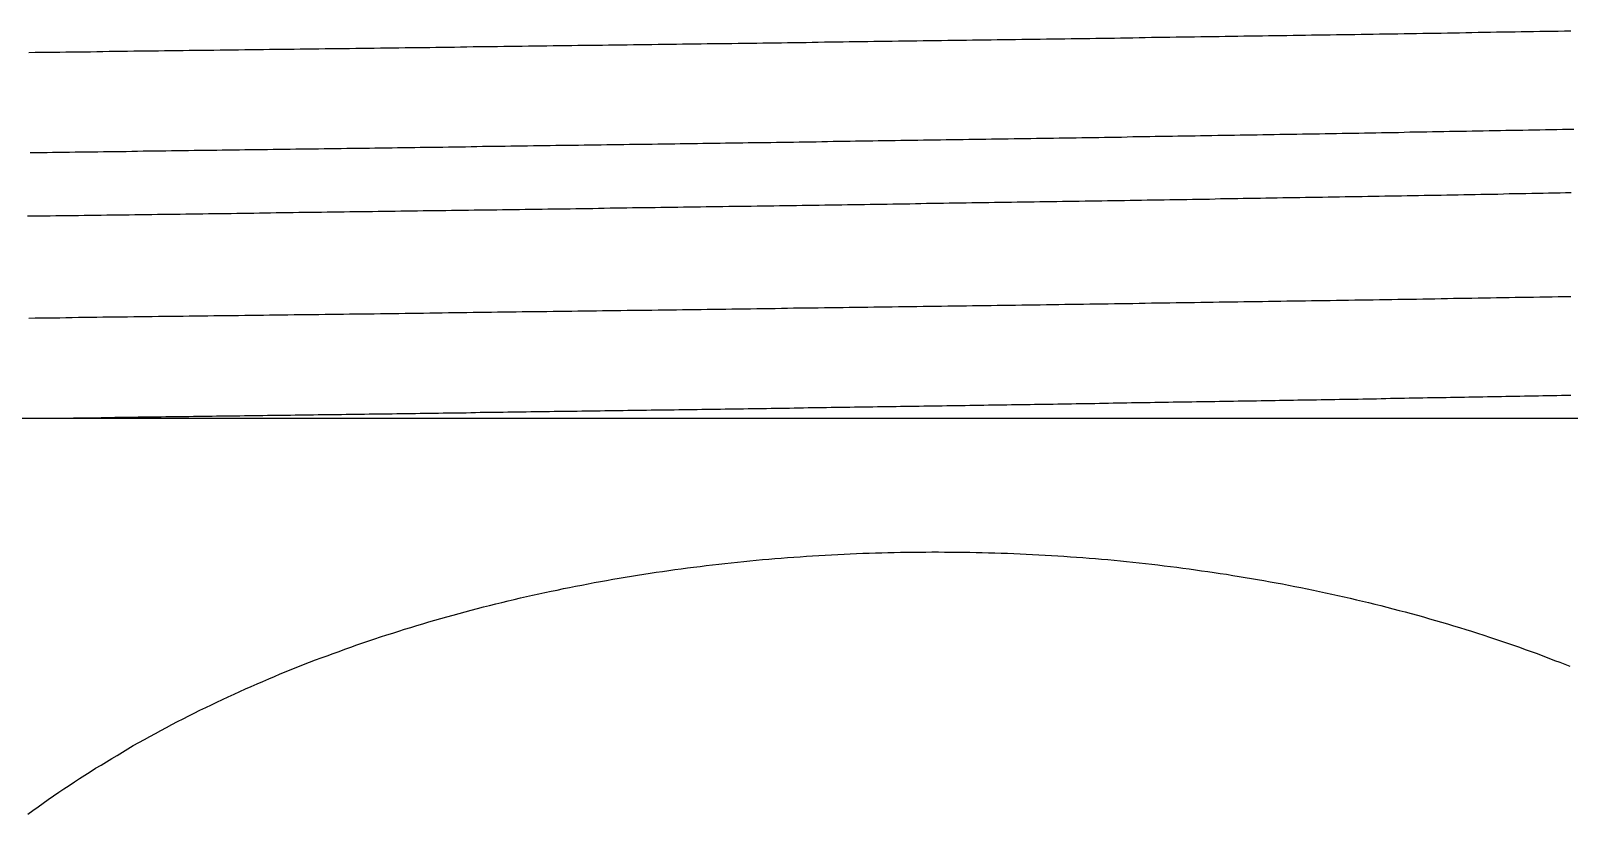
# Model space of a CAD drawing. Header units: millimetres. Extents: x 2213 to 82676, y 1050 to 28650.
# Drawn here: x 20319.68 to 20328.58, y 10334.64 to 10339.17 of the extents above; entities that cross this region are included whole.
import ezdxf

# ---------------------------------------------------------------- set-up
doc = ezdxf.new("R2010")
doc.units = ezdxf.units.MM
doc.header["$LTSCALE"] = 200
doc.linetypes.add('DASHED', pattern=[0.75, 0.5, -0.25])
doc.layers.add('A-FIX', color=5, linetype='Continuous')

# ---------------------------------------------------------------- blocks, each defined once
blk = doc.blocks.new('A$C657279D5')
at = {"linetype": 'Continuous'}
blk.add_line((-135.89901, 749.566372), (-94.101081, 749.566372), dxfattribs=at)
at = {"linetype": 'DASHED'}
for points in [[(-120.534307, 751.686292), (-120.570307, 751.687292), (-120.605307, 751.687292), (-120.641307, 751.687292), (-120.677307, 751.688292), (-120.712307, 751.688292), (-120.748307, 751.689292), (-120.784307, 751.689292), (-120.820307, 751.690292), (-120.855307, 751.690292), (-120.891307, 751.690292), (-120.927307, 751.691292), (-120.962307, 751.691292), (-120.998307, 751.692292), (-121.034307, 751.692292), (-121.069307, 751.693292), (-121.105307, 751.693292), (-121.141307, 751.694292), (-121.177307, 751.694292), (-121.212307, 751.695292), (-121.248307, 751.695292), (-121.284307, 751.695292), (-121.319307, 751.696292), (-121.355307, 751.696292), (-121.391307, 751.697292), (-121.426307, 751.697292), (-121.462307, 751.698292), (-121.498307, 751.698292), (-121.534307, 751.699292), (-121.569307, 751.699292), (-121.605307, 751.699292), (-121.641307, 751.700292), (-121.676307, 751.700292), (-121.712307, 751.701292), (-121.748307, 751.701292), (-121.784307, 751.702292), (-121.819307, 751.702292), (-121.855307, 751.703292), (-121.891307, 751.703292), (-121.926307, 751.704292), (-121.962307, 751.704292), (-121.998307, 751.704292), (-122.033307, 751.705292), (-122.069307, 751.705292), (-122.105307, 751.706292), (-122.141307, 751.706292), (-122.176307, 751.707292), (-122.212307, 751.707292), (-122.248307, 751.708292), (-122.283307, 751.708292), (-122.319307, 751.709292), (-122.355307, 751.709292), (-122.390307, 751.709292), (-122.426307, 751.710292), (-122.462307, 751.710292), (-122.498307, 751.711292), (-122.533307, 751.711292), (-122.569307, 751.712292), (-122.605307, 751.712292), (-122.640307, 751.713292), (-122.676307, 751.713292), (-122.712307, 751.714292), (-122.748307, 751.714292), (-122.783307, 751.714292), (-122.819307, 751.715292), (-122.855307, 751.715292), (-122.890307, 751.716292), (-122.926307, 751.716292), (-122.962307, 751.717292), (-122.997307, 751.717292), (-123.033307, 751.718292), (-123.069307, 751.718292), (-123.105307, 751.719292), (-123.140307, 751.719292), (-123.176307, 751.720292), (-123.212307, 751.720292), (-123.247307, 751.720292), (-123.283307, 751.721292), (-123.319307, 751.721292), (-123.354307, 751.722292), (-123.390307, 751.722292), (-123.426307, 751.723292), (-123.462307, 751.723292), (-123.497307, 751.724292), (-123.533307, 751.724292), (-123.569307, 751.725292), (-123.604307, 751.725292), (-123.640307, 751.726292), (-123.676307, 751.726292), (-123.712307, 751.727292), (-123.747307, 751.727292), (-123.783307, 751.728292), (-123.819307, 751.728292), (-123.854307, 751.728292), (-123.890307, 751.729292), (-123.926307, 751.729292), (-123.961307, 751.730292), (-123.997307, 751.730292), (-124.033307, 751.731292), (-124.069307, 751.731292), (-124.104307, 751.732292), (-124.140307, 751.732292), (-124.176307, 751.733292), (-124.211307, 751.733292), (-124.247307, 751.734292), (-124.283307, 751.734292), (-124.318307, 751.735292), (-124.354307, 751.735292), (-124.390307, 751.736292), (-124.426307, 751.736292), (-124.461307, 751.737292), (-124.497307, 751.737292), (-124.533307, 751.738292), (-124.568307, 751.738292), (-124.604307, 751.738292), (-124.640307, 751.739292), (-124.676307, 751.739292), (-124.711307, 751.740292), (-124.747307, 751.740292), (-124.783307, 751.741292), (-124.818307, 751.741292), (-124.854307, 751.742292), (-124.890307, 751.742292), (-124.925307, 751.743292), (-124.961307, 751.743292), (-124.997307, 751.744292), (-125.033307, 751.744292), (-125.068307, 751.745292), (-125.104307, 751.745292), (-125.140307, 751.746292), (-125.175307, 751.746292), (-125.211307, 751.747292), (-125.247307, 751.747292), (-125.282307, 751.748292), (-125.318307, 751.748292), (-125.354307, 751.749292), (-125.390307, 751.749292), (-125.425307, 751.750292), (-125.461307, 751.750292), (-125.497307, 751.751292), (-125.532307, 751.751292), (-125.568307, 751.752292), (-125.604307, 751.752292), (-125.640307, 751.753292), (-125.675307, 751.753292), (-125.711307, 751.754292), (-125.747307, 751.754292), (-125.782307, 751.755292), (-125.818307, 751.755292), (-125.854307, 751.756292), (-125.889307, 751.756292), (-125.925307, 751.757292), (-125.961307, 751.757292), (-125.997307, 751.758292), (-126.032307, 751.758292), (-126.068307, 751.759292), (-126.104307, 751.759292), (-126.139307, 751.760292), (-126.175307, 751.760292), (-126.211307, 751.761292), (-126.246307, 751.761292), (-126.282307, 751.762292), (-126.318307, 751.762292), (-126.354307, 751.763292), (-126.389307, 751.763292), (-126.425307, 751.764292), (-126.461307, 751.764292), (-126.496307, 751.765292), (-126.532307, 751.765292), (-126.568307, 751.766292), (-126.603307, 751.766292), (-126.639307, 751.767292), (-126.675307, 751.767292), (-126.711307, 751.768292), (-126.746307, 751.768292), (-126.782307, 751.769292), (-126.818307, 751.769292), (-126.853307, 751.770292), (-126.889307, 751.771292), (-126.925307, 751.771292), (-126.961307, 751.772292), (-126.996307, 751.772292), (-127.032307, 751.773292), (-127.068307, 751.773292), (-127.103307, 751.774292), (-127.139307, 751.774292), (-127.175307, 751.775292), (-127.210307, 751.775292), (-127.246307, 751.776292), (-127.282307, 751.776292), (-127.318307, 751.777292), (-127.353307, 751.777292), (-127.389307, 751.778292), (-127.425307, 751.778292), (-127.460307, 751.779292), (-127.496307, 751.780292), (-127.532307, 751.780292), (-127.567307, 751.781292), (-127.603307, 751.781292), (-127.639307, 751.782292), (-127.675307, 751.782292), (-127.710307, 751.783292), (-127.746307, 751.783292), (-127.782307, 751.784292), (-127.817307, 751.784292), (-127.853307, 751.785292), (-127.889307, 751.785292), (-127.925307, 751.786292), (-127.960307, 751.787292), (-127.996307, 751.787292), (-128.032307, 751.788292), (-128.067307, 751.788292), (-128.103307, 751.789292), (-128.139307, 751.789292), (-128.174307, 751.790292), (-128.210307, 751.790292), (-128.246307, 751.791292), (-128.282307, 751.792292), (-128.317307, 751.792292), (-128.353307, 751.793292), (-128.389307, 751.793292), (-128.424307, 751.794292), (-128.460307, 751.794292), (-128.496307, 751.795292), (-128.531307, 751.796292), (-128.567307, 751.796292), (-128.603307, 751.797292), (-128.639307, 751.797292), (-128.674307, 751.798292), (-128.710307, 751.798292), (-128.746307, 751.799292), (-128.781307, 751.800292), (-128.817307, 751.800292), (-128.853307, 751.801292), (-128.888307, 751.801292), (-128.924307, 751.802292), (-128.960307, 751.802292), (-128.996307, 751.803292), (-129.031307, 751.804292), (-129.067307, 751.804292), (-129.103307, 751.805292), (-129.138307, 751.805292), (-129.174307, 751.806292), (-129.210307, 751.807292), (-129.245307, 751.807292), (-129.281307, 751.808292), (-129.317307, 751.808292), (-129.353307, 751.809292), (-129.388307, 751.809292), (-129.424307, 751.810292), (-129.460307, 751.811292)], [(-129.478307, 751.240292), (-129.445307, 751.239292), (-129.413307, 751.239292), (-129.380307, 751.238292), (-129.347307, 751.237292), (-129.314307, 751.237292), (-129.282307, 751.236292), (-129.249307, 751.236292), (-129.216307, 751.235292), (-129.183307, 751.234292), (-129.151307, 751.234292), (-129.118307, 751.233292), (-129.085307, 751.233292), (-129.053307, 751.232292), (-129.020307, 751.231292), (-128.987307, 751.231292), (-128.954307, 751.230292), (-128.922307, 751.230292), (-128.889307, 751.229292), (-128.856307, 751.228292), (-128.823307, 751.228292), (-128.791307, 751.227292), (-128.758307, 751.227292), (-128.725307, 751.226292), (-128.692307, 751.225292), (-128.660307, 751.225292), (-128.627307, 751.224292), (-128.594307, 751.224292), (-128.561307, 751.223292), (-128.529307, 751.223292), (-128.496307, 751.222292), (-128.463307, 751.221292), (-128.431307, 751.221292), (-128.398307, 751.220292), (-128.365307, 751.220292), (-128.332307, 751.219292), (-128.300307, 751.219292), (-128.267307, 751.218292), (-128.234307, 751.217292), (-128.201307, 751.217292), (-128.169307, 751.216292), (-128.136307, 751.216292), (-128.103307, 751.215292), (-128.070307, 751.215292), (-128.038307, 751.214292), (-128.005307, 751.213292), (-127.972307, 751.213292), (-127.939307, 751.212292), (-127.907307, 751.212292), (-127.874307, 751.211292), (-127.841307, 751.211292), (-127.808307, 751.210292), (-127.776307, 751.210292), (-127.743307, 751.209292), (-127.710307, 751.208292), (-127.678307, 751.208292), (-127.645307, 751.207292), (-127.612307, 751.207292), (-127.579307, 751.206292), (-127.547307, 751.206292), (-127.514307, 751.205292), (-127.481307, 751.205292), (-127.448307, 751.204292), (-127.416307, 751.204292), (-127.383307, 751.203292), (-127.350307, 751.202292), (-127.317307, 751.202292), (-127.285307, 751.201292), (-127.252307, 751.201292), (-127.219307, 751.200292), (-127.186307, 751.200292), (-127.154307, 751.199292), (-127.121307, 751.199292), (-127.088307, 751.198292), (-127.055307, 751.198292), (-127.023307, 751.197292), (-126.990307, 751.197292), (-126.957307, 751.196292), (-126.925307, 751.196292), (-126.892307, 751.195292), (-126.859307, 751.194292), (-126.826307, 751.194292), (-126.794307, 751.193292), (-126.761307, 751.193292), (-126.728307, 751.192292), (-126.695307, 751.192292), (-126.663307, 751.191292), (-126.630307, 751.191292), (-126.597307, 751.190292), (-126.564307, 751.190292), (-126.532307, 751.189292), (-126.499307, 751.189292), (-126.466307, 751.188292), (-126.433307, 751.188292), (-126.401307, 751.187292), (-126.368307, 751.187292), (-126.335307, 751.186292), (-126.302307, 751.186292), (-126.270307, 751.185292), (-126.237307, 751.185292), (-126.204307, 751.184292), (-126.172307, 751.184292), (-126.139307, 751.183292), (-126.106307, 751.183292), (-126.073307, 751.182292), (-126.041307, 751.182292), (-126.008307, 751.181292), (-125.975307, 751.181292), (-125.942307, 751.180292), (-125.910307, 751.180292), (-125.877307, 751.179292), (-125.844307, 751.179292), (-125.811307, 751.178292), (-125.779307, 751.178292), (-125.746307, 751.177292), (-125.713307, 751.177292), (-125.680307, 751.176292), (-125.648307, 751.176292), (-125.615307, 751.175292), (-125.582307, 751.175292), (-125.549307, 751.174292), (-125.517307, 751.174292), (-125.484307, 751.173292), (-125.451307, 751.173292), (-125.419307, 751.172292), (-125.386307, 751.172292), (-125.353307, 751.171292), (-125.320307, 751.171292), (-125.288307, 751.170292), (-125.255307, 751.170292), (-125.222307, 751.169292), (-125.189307, 751.169292), (-125.157307, 751.168292), (-125.124307, 751.168292), (-125.091307, 751.167292), (-125.058307, 751.167292), (-125.026307, 751.166292), (-124.993307, 751.166292), (-124.960307, 751.165292), (-124.927307, 751.165292), (-124.895307, 751.164292), (-124.862307, 751.164292), (-124.829307, 751.163292), (-124.796307, 751.163292), (-124.764307, 751.162292), (-124.731307, 751.162292), (-124.698307, 751.162292), (-124.666307, 751.161292), (-124.633307, 751.161292), (-124.600307, 751.160292), (-124.567307, 751.160292), (-124.535307, 751.159292), (-124.502307, 751.159292), (-124.469307, 751.158292), (-124.436307, 751.158292), (-124.404307, 751.157292), (-124.371307, 751.157292), (-124.338307, 751.156292), (-124.305307, 751.156292), (-124.273307, 751.155292), (-124.240307, 751.155292), (-124.207307, 751.154292), (-124.174307, 751.154292), (-124.142307, 751.153292), (-124.109307, 751.153292), (-124.076307, 751.152292), (-124.043307, 751.152292), (-124.011307, 751.152292), (-123.978307, 751.151292), (-123.945307, 751.151292), (-123.913307, 751.150292), (-123.880307, 751.150292), (-123.847307, 751.149292), (-123.814307, 751.149292), (-123.782307, 751.148292), (-123.749307, 751.148292), (-123.716307, 751.147292), (-123.683307, 751.147292), (-123.651307, 751.146292), (-123.618307, 751.146292), (-123.585307, 751.146292), (-123.552307, 751.145292), (-123.520307, 751.145292), (-123.487307, 751.144292), (-123.454307, 751.144292), (-123.421307, 751.143292), (-123.389307, 751.143292), (-123.356307, 751.142292), (-123.323307, 751.142292), (-123.290307, 751.141292), (-123.258307, 751.141292), (-123.225307, 751.140292), (-123.192307, 751.140292), (-123.159307, 751.140292), (-123.127307, 751.139292), (-123.094307, 751.139292), (-123.061307, 751.138292), (-123.029307, 751.138292), (-122.996307, 751.137292), (-122.963307, 751.137292), (-122.930307, 751.136292), (-122.898307, 751.136292), (-122.865307, 751.135292), (-122.832307, 751.135292), (-122.799307, 751.135292), (-122.767307, 751.134292), (-122.734307, 751.134292), (-122.701307, 751.133292), (-122.668307, 751.133292), (-122.636307, 751.132292), (-122.603307, 751.132292), (-122.570307, 751.131292), (-122.537307, 751.131292), (-122.505307, 751.130292), (-122.472307, 751.130292), (-122.439307, 751.130292), (-122.406307, 751.129292), (-122.374307, 751.129292), (-122.341307, 751.128292), (-122.308307, 751.128292), (-122.276307, 751.127292), (-122.243307, 751.127292), (-122.210307, 751.126292), (-122.177307, 751.126292), (-122.145307, 751.126292), (-122.112307, 751.125292), (-122.079307, 751.125292), (-122.046307, 751.124292), (-122.014307, 751.124292), (-121.981307, 751.123292), (-121.948307, 751.123292), (-121.915307, 751.122292), (-121.883307, 751.122292), (-121.850307, 751.122292), (-121.817307, 751.121292), (-121.784307, 751.121292), (-121.752307, 751.120292), (-121.719307, 751.120292), (-121.686307, 751.119292), (-121.653307, 751.119292), (-121.621307, 751.118292), (-121.588307, 751.118292), (-121.555307, 751.118292), (-121.522307, 751.117292), (-121.490307, 751.117292), (-121.457307, 751.116292), (-121.424307, 751.116292), (-121.392307, 751.115292), (-121.359307, 751.115292), (-121.326307, 751.114292), (-121.293307, 751.114292), (-121.261307, 751.114292), (-121.228307, 751.113292), (-121.195307, 751.113292), (-121.162307, 751.112292), (-121.130307, 751.112292), (-121.097307, 751.111292), (-121.064307, 751.111292), (-121.031307, 751.111292), (-120.999307, 751.110292), (-120.966307, 751.110292), (-120.933307, 751.109292), (-120.900307, 751.109292), (-120.868307, 751.108292), (-120.835307, 751.108292), (-120.802307, 751.108292), (-120.769307, 751.107292), (-120.737307, 751.107292), (-120.704307, 751.106292), (-120.671307, 751.106292), (-120.639307, 751.105292), (-120.606307, 751.105292), (-120.573307, 751.104292), (-120.540307, 751.104292)], [(-129.463307, 750.872292), (-129.430307, 750.872292), (-129.398307, 750.871292), (-129.365307, 750.871292), (-129.332307, 750.870292), (-129.300307, 750.869292), (-129.267307, 750.869292), (-129.234307, 750.868292), (-129.201307, 750.867292), (-129.169307, 750.867292), (-129.136307, 750.866292), (-129.103307, 750.866292), (-129.070307, 750.865292), (-129.038307, 750.864292), (-129.005307, 750.864292), (-128.972307, 750.863292), (-128.939307, 750.863292), (-128.907307, 750.862292), (-128.874307, 750.861292), (-128.841307, 750.861292), (-128.808307, 750.860292), (-128.776307, 750.860292), (-128.743307, 750.859292), (-128.710307, 750.858292), (-128.678307, 750.858292), (-128.645307, 750.857292), (-128.612307, 750.857292), (-128.579307, 750.856292), (-128.547307, 750.856292), (-128.514307, 750.855292), (-128.481307, 750.854292), (-128.448307, 750.854292), (-128.416307, 750.853292), (-128.383307, 750.853292), (-128.350307, 750.852292), (-128.317307, 750.852292), (-128.285307, 750.851292), (-128.252307, 750.850292), (-128.219307, 750.850292), (-128.186307, 750.849292), (-128.154307, 750.849292), (-128.121307, 750.848292), (-128.088307, 750.848292), (-128.055307, 750.847292), (-128.023307, 750.846292), (-127.990307, 750.846292), (-127.957307, 750.845292), (-127.925307, 750.845292), (-127.892307, 750.844292), (-127.859307, 750.844292), (-127.826307, 750.843292), (-127.794307, 750.843292), (-127.761307, 750.842292), (-127.728307, 750.841292), (-127.695307, 750.841292), (-127.663307, 750.840292), (-127.630307, 750.840292), (-127.597307, 750.839292), (-127.564307, 750.839292), (-127.532307, 750.838292), (-127.499307, 750.838292), (-127.466307, 750.837292), (-127.433307, 750.837292), (-127.401307, 750.836292), (-127.368307, 750.835292), (-127.335307, 750.835292), (-127.303307, 750.834292), (-127.270307, 750.834292), (-127.237307, 750.833292), (-127.204307, 750.833292), (-127.172307, 750.832292), (-127.139307, 750.832292), (-127.106307, 750.831292), (-127.073307, 750.831292), (-127.041307, 750.830292), (-127.008307, 750.830292), (-126.975307, 750.829292), (-126.942307, 750.829292), (-126.910307, 750.828292), (-126.877307, 750.827292), (-126.844307, 750.827292), (-126.811307, 750.826292), (-126.779307, 750.826292), (-126.746307, 750.825292), (-126.713307, 750.825292), (-126.680307, 750.824292), (-126.648307, 750.824292), (-126.615307, 750.823292), (-126.582307, 750.823292), (-126.550307, 750.822292), (-126.517307, 750.822292), (-126.484307, 750.821292), (-126.451307, 750.821292), (-126.419307, 750.820292), (-126.386307, 750.820292), (-126.353307, 750.819292), (-126.320307, 750.819292), (-126.288307, 750.818292), (-126.255307, 750.818292), (-126.222307, 750.817292), (-126.189307, 750.817292), (-126.157307, 750.816292), (-126.124307, 750.816292), (-126.091307, 750.815292), (-126.058307, 750.815292), (-126.026307, 750.814292), (-125.993307, 750.814292), (-125.960307, 750.813292), (-125.927307, 750.813292), (-125.895307, 750.812292), (-125.862307, 750.812292), (-125.829307, 750.811292), (-125.797307, 750.811292), (-125.764307, 750.810292), (-125.731307, 750.810292), (-125.698307, 750.809292), (-125.666307, 750.809292), (-125.633307, 750.808292), (-125.600307, 750.808292), (-125.567307, 750.807292), (-125.535307, 750.807292), (-125.502307, 750.806292), (-125.469307, 750.806292), (-125.436307, 750.805292), (-125.404307, 750.805292), (-125.371307, 750.804292), (-125.338307, 750.804292), (-125.305307, 750.803292), (-125.273307, 750.803292), (-125.240307, 750.802292), (-125.207307, 750.802292), (-125.174307, 750.801292), (-125.142307, 750.801292), (-125.109307, 750.800292), (-125.076307, 750.800292), (-125.044307, 750.799292), (-125.011307, 750.799292), (-124.978307, 750.798292), (-124.945307, 750.798292), (-124.913307, 750.797292), (-124.880307, 750.797292), (-124.847307, 750.796292), (-124.814307, 750.796292), (-124.782307, 750.795292), (-124.749307, 750.795292), (-124.716307, 750.794292), (-124.683307, 750.794292), (-124.651307, 750.794292), (-124.618307, 750.793292), (-124.585307, 750.793292), (-124.552307, 750.792292), (-124.520307, 750.792292), (-124.487307, 750.791292), (-124.454307, 750.791292), (-124.421307, 750.790292), (-124.389307, 750.790292), (-124.356307, 750.789292), (-124.323307, 750.789292), (-124.290307, 750.788292), (-124.258307, 750.788292), (-124.225307, 750.787292), (-124.192307, 750.787292), (-124.160307, 750.786292), (-124.127307, 750.786292), (-124.094307, 750.785292), (-124.061307, 750.785292), (-124.029307, 750.785292), (-123.996307, 750.784292), (-123.963307, 750.784292), (-123.930307, 750.783292), (-123.898307, 750.783292), (-123.865307, 750.782292), (-123.832307, 750.782292), (-123.799307, 750.781292), (-123.767307, 750.781292), (-123.734307, 750.780292), (-123.701307, 750.780292), (-123.668307, 750.779292), (-123.636307, 750.779292), (-123.603307, 750.778292), (-123.570307, 750.778292), (-123.537307, 750.778292), (-123.505307, 750.777292), (-123.472307, 750.777292), (-123.439307, 750.776292), (-123.407307, 750.776292), (-123.374307, 750.775292), (-123.341307, 750.775292), (-123.308307, 750.774292), (-123.276307, 750.774292), (-123.243307, 750.773292), (-123.210307, 750.773292), (-123.177307, 750.773292), (-123.145307, 750.772292), (-123.112307, 750.772292), (-123.079307, 750.771292), (-123.046307, 750.771292), (-123.014307, 750.770292), (-122.981307, 750.770292), (-122.948307, 750.769292), (-122.915307, 750.769292), (-122.883307, 750.768292), (-122.850307, 750.768292), (-122.817307, 750.768292), (-122.784307, 750.767292), (-122.752307, 750.767292), (-122.719307, 750.766292), (-122.686307, 750.766292), (-122.654307, 750.765292), (-122.621307, 750.765292), (-122.588307, 750.764292), (-122.555307, 750.764292), (-122.523307, 750.763292), (-122.490307, 750.763292), (-122.457307, 750.763292), (-122.424307, 750.762292), (-122.392307, 750.762292), (-122.359307, 750.761292), (-122.326307, 750.761292), (-122.293307, 750.760292), (-122.261307, 750.760292), (-122.228307, 750.759292), (-122.195307, 750.759292), (-122.162307, 750.759292), (-122.130307, 750.758292), (-122.097307, 750.758292), (-122.064307, 750.757292), (-122.031307, 750.757292), (-121.999307, 750.756292), (-121.966307, 750.756292), (-121.933307, 750.755292), (-121.900307, 750.755292), (-121.868307, 750.755292), (-121.835307, 750.754292), (-121.802307, 750.754292), (-121.770307, 750.753292), (-121.737307, 750.753292), (-121.704307, 750.752292), (-121.671307, 750.752292), (-121.639307, 750.751292), (-121.606307, 750.751292), (-121.573307, 750.751292), (-121.540307, 750.750292), (-121.508307, 750.750292), (-121.475307, 750.749292), (-121.442307, 750.749292), (-121.409307, 750.748292), (-121.377307, 750.748292), (-121.344307, 750.747292), (-121.311307, 750.747292), (-121.278307, 750.747292), (-121.246307, 750.746292), (-121.213307, 750.746292), (-121.180307, 750.745292), (-121.147307, 750.745292), (-121.115307, 750.744292), (-121.082307, 750.744292), (-121.049307, 750.744292), (-121.016307, 750.743292), (-120.984307, 750.743292), (-120.951307, 750.742292), (-120.918307, 750.742292), (-120.886307, 750.741292), (-120.853307, 750.741292), (-120.820307, 750.740292), (-120.787307, 750.740292), (-120.755307, 750.740292), (-120.722307, 750.739292), (-120.689307, 750.739292), (-120.656307, 750.738292), (-120.624307, 750.738292), (-120.591307, 750.737292), (-120.558307, 750.737292), (-120.525307, 750.737292)], [(-129.460307, 750.271292), (-129.424307, 750.270292), (-129.388307, 750.270292), (-129.353307, 750.269292), (-129.317307, 750.268292), (-129.281307, 750.268292), (-129.245307, 750.267292), (-129.210307, 750.267292), (-129.174307, 750.266292), (-129.138307, 750.266292), (-129.103307, 750.265292), (-129.067307, 750.264292), (-129.031307, 750.264292), (-128.996307, 750.263292), (-128.960307, 750.263292), (-128.924307, 750.262292), (-128.888307, 750.261292), (-128.853307, 750.261292), (-128.817307, 750.260292), (-128.781307, 750.260292), (-128.746307, 750.259292), (-128.710307, 750.259292), (-128.674307, 750.258292), (-128.639307, 750.257292), (-128.603307, 750.257292), (-128.567307, 750.256292), (-128.531307, 750.256292), (-128.496307, 750.255292), (-128.460307, 750.255292), (-128.424307, 750.254292), (-128.389307, 750.253292), (-128.353307, 750.253292), (-128.317307, 750.252292), (-128.282307, 750.252292), (-128.246307, 750.251292), (-128.210307, 750.251292), (-128.174307, 750.250292), (-128.139307, 750.250292), (-128.103307, 750.249292), (-128.067307, 750.248292), (-128.032307, 750.248292), (-127.996307, 750.247292), (-127.960307, 750.247292), (-127.925307, 750.246292), (-127.889307, 750.246292), (-127.853307, 750.245292), (-127.817307, 750.245292), (-127.782307, 750.244292), (-127.746307, 750.243292), (-127.710307, 750.243292), (-127.675307, 750.242292), (-127.639307, 750.242292), (-127.603307, 750.241292), (-127.567307, 750.241292), (-127.532307, 750.240292), (-127.496307, 750.240292), (-127.460307, 750.239292), (-127.425307, 750.239292), (-127.389307, 750.238292), (-127.353307, 750.238292), (-127.318307, 750.237292), (-127.282307, 750.236292), (-127.246307, 750.236292), (-127.210307, 750.235292), (-127.175307, 750.235292), (-127.139307, 750.234292), (-127.103307, 750.234292), (-127.068307, 750.233292), (-127.032307, 750.233292), (-126.996307, 750.232292), (-126.961307, 750.232292), (-126.925307, 750.231292), (-126.889307, 750.231292), (-126.853307, 750.230292), (-126.818307, 750.230292), (-126.782307, 750.229292), (-126.746307, 750.229292), (-126.711307, 750.228292), (-126.675307, 750.228292), (-126.639307, 750.227292), (-126.603307, 750.227292), (-126.568307, 750.226292), (-126.532307, 750.226292), (-126.496307, 750.225292), (-126.461307, 750.224292), (-126.425307, 750.224292), (-126.389307, 750.223292), (-126.354307, 750.223292), (-126.318307, 750.222292), (-126.282307, 750.222292), (-126.246307, 750.221292), (-126.211307, 750.221292), (-126.175307, 750.220292), (-126.139307, 750.220292), (-126.104307, 750.219292), (-126.068307, 750.219292), (-126.032307, 750.218292), (-125.997307, 750.218292), (-125.961307, 750.217292), (-125.925307, 750.217292), (-125.889307, 750.216292), (-125.854307, 750.216292), (-125.818307, 750.215292), (-125.782307, 750.215292), (-125.747307, 750.214292), (-125.711307, 750.214292), (-125.675307, 750.213292), (-125.640307, 750.213292), (-125.604307, 750.212292), (-125.568307, 750.212292), (-125.532307, 750.211292), (-125.497307, 750.211292), (-125.461307, 750.210292), (-125.425307, 750.210292), (-125.390307, 750.209292), (-125.354307, 750.209292), (-125.318307, 750.208292), (-125.282307, 750.208292), (-125.247307, 750.207292), (-125.211307, 750.207292), (-125.175307, 750.206292), (-125.140307, 750.206292), (-125.104307, 750.205292), (-125.068307, 750.205292), (-125.033307, 750.204292), (-124.997307, 750.204292), (-124.961307, 750.204292), (-124.925307, 750.203292), (-124.890307, 750.203292), (-124.854307, 750.202292), (-124.818307, 750.202292), (-124.783307, 750.201292), (-124.747307, 750.201292), (-124.711307, 750.200292), (-124.676307, 750.200292), (-124.640307, 750.199292), (-124.604307, 750.199292), (-124.568307, 750.198292), (-124.533307, 750.198292), (-124.497307, 750.197292), (-124.461307, 750.197292), (-124.426307, 750.196292), (-124.390307, 750.196292), (-124.354307, 750.195292), (-124.318307, 750.195292), (-124.283307, 750.194292), (-124.247307, 750.194292), (-124.211307, 750.193292), (-124.176307, 750.193292), (-124.140307, 750.192292), (-124.104307, 750.192292), (-124.069307, 750.191292), (-124.033307, 750.191292), (-123.997307, 750.191292), (-123.961307, 750.190292), (-123.926307, 750.190292), (-123.890307, 750.189292), (-123.854307, 750.189292), (-123.819307, 750.188292), (-123.783307, 750.188292), (-123.747307, 750.187292), (-123.712307, 750.187292), (-123.676307, 750.186292), (-123.640307, 750.186292), (-123.604307, 750.185292), (-123.569307, 750.185292), (-123.533307, 750.184292), (-123.497307, 750.184292), (-123.462307, 750.183292), (-123.426307, 750.183292), (-123.390307, 750.183292), (-123.354307, 750.182292), (-123.319307, 750.182292), (-123.283307, 750.181292), (-123.247307, 750.181292), (-123.212307, 750.180292), (-123.176307, 750.180292), (-123.140307, 750.179292), (-123.105307, 750.179292), (-123.069307, 750.178292), (-123.033307, 750.178292), (-122.997307, 750.177292), (-122.962307, 750.177292), (-122.926307, 750.176292), (-122.890307, 750.176292), (-122.855307, 750.176292), (-122.819307, 750.175292), (-122.783307, 750.175292), (-122.748307, 750.174292), (-122.712307, 750.174292), (-122.676307, 750.173292), (-122.640307, 750.173292), (-122.605307, 750.172292), (-122.569307, 750.172292), (-122.533307, 750.171292), (-122.498307, 750.171292), (-122.462307, 750.171292), (-122.426307, 750.170292), (-122.390307, 750.170292), (-122.355307, 750.169292), (-122.319307, 750.169292), (-122.283307, 750.168292), (-122.248307, 750.168292), (-122.212307, 750.167292), (-122.176307, 750.167292), (-122.141307, 750.166292), (-122.105307, 750.166292), (-122.069307, 750.166292), (-122.033307, 750.165292), (-121.998307, 750.165292), (-121.962307, 750.164292), (-121.926307, 750.164292), (-121.891307, 750.163292), (-121.855307, 750.163292), (-121.819307, 750.162292), (-121.784307, 750.162292), (-121.748307, 750.161292), (-121.712307, 750.161292), (-121.676307, 750.161292), (-121.641307, 750.160292), (-121.605307, 750.160292), (-121.569307, 750.159292), (-121.534307, 750.159292), (-121.498307, 750.158292), (-121.462307, 750.158292), (-121.426307, 750.157292), (-121.391307, 750.157292), (-121.355307, 750.156292), (-121.319307, 750.156292), (-121.284307, 750.156292), (-121.248307, 750.155292), (-121.212307, 750.155292), (-121.177307, 750.154292), (-121.141307, 750.154292), (-121.105307, 750.153292), (-121.069307, 750.153292), (-121.034307, 750.152292), (-120.998307, 750.152292), (-120.962307, 750.152292), (-120.927307, 750.151292), (-120.891307, 750.151292), (-120.855307, 750.150292), (-120.820307, 750.150292), (-120.784307, 750.149292), (-120.748307, 750.149292), (-120.712307, 750.148292), (-120.677307, 750.148292), (-120.641307, 750.148292), (-120.605307, 750.147292), (-120.570307, 750.147292), (-120.534307, 750.146292)], [(-129.460307, 749.700292), (-129.433307, 749.699292), (-129.406307, 749.699292), (-129.380307, 749.698292), (-129.353307, 749.698292), (-129.326307, 749.697292), (-129.299307, 749.697292), (-129.273307, 749.696292), (-129.246307, 749.696292), (-129.219307, 749.695292), (-129.192307, 749.695292), (-129.166307, 749.694292), (-129.139307, 749.694292), (-129.112307, 749.693292), (-129.085307, 749.693292), (-129.059307, 749.692292), (-129.032307, 749.692292), (-129.005307, 749.691292), (-128.978307, 749.691292), (-128.952307, 749.690292), (-128.925307, 749.690292), (-128.898307, 749.689292), (-128.871307, 749.689292), (-128.845307, 749.688292), (-128.818307, 749.688292), (-128.791307, 749.687292), (-128.764307, 749.687292), (-128.738307, 749.686292), (-128.711307, 749.686292), (-128.684307, 749.685292), (-128.657307, 749.685292), (-128.631307, 749.685292), (-128.604307, 749.684292), (-128.577307, 749.684292), (-128.550307, 749.683292), (-128.524307, 749.683292), (-128.497307, 749.682292), (-128.470307, 749.682292), (-128.443307, 749.681292), (-128.417307, 749.681292), (-128.390307, 749.680292), (-128.363307, 749.680292), (-128.336307, 749.679292), (-128.309307, 749.679292), (-128.283307, 749.678292), (-128.256307, 749.678292), (-128.229307, 749.677292), (-128.202307, 749.677292), (-128.176307, 749.677292), (-128.149307, 749.676292), (-128.122307, 749.676292), (-128.095307, 749.675292), (-128.069307, 749.675292), (-128.042307, 749.674292), (-128.015307, 749.674292), (-127.988307, 749.673292), (-127.962307, 749.673292), (-127.935307, 749.672292), (-127.908307, 749.672292), (-127.881307, 749.672292), (-127.855307, 749.671292), (-127.828307, 749.671292), (-127.801307, 749.670292), (-127.774307, 749.670292), (-127.748307, 749.669292), (-127.721307, 749.669292), (-127.694307, 749.668292), (-127.667307, 749.668292), (-127.641307, 749.667292), (-127.614307, 749.667292), (-127.587307, 749.667292), (-127.560307, 749.666292), (-127.534307, 749.666292), (-127.507307, 749.665292), (-127.480307, 749.665292), (-127.453307, 749.664292), (-127.427307, 749.664292), (-127.400307, 749.663292), (-127.373307, 749.663292), (-127.346307, 749.663292), (-127.320307, 749.662292), (-127.293307, 749.662292), (-127.266307, 749.661292), (-127.239307, 749.661292), (-127.213307, 749.660292), (-127.186307, 749.660292), (-127.159307, 749.660292), (-127.132307, 749.659292), (-127.106307, 749.659292), (-127.079307, 749.658292), (-127.052307, 749.658292), (-127.025307, 749.657292), (-126.998307, 749.657292), (-126.972307, 749.656292), (-126.945307, 749.656292), (-126.918307, 749.656292), (-126.891307, 749.655292), (-126.865307, 749.655292), (-126.838307, 749.654292), (-126.811307, 749.654292), (-126.784307, 749.653292), (-126.758307, 749.653292), (-126.731307, 749.653292), (-126.704307, 749.652292), (-126.677307, 749.652292), (-126.651307, 749.651292), (-126.624307, 749.651292), (-126.597307, 749.651292), (-126.570307, 749.650292), (-126.544307, 749.650292), (-126.517307, 749.649292), (-126.490307, 749.649292), (-126.463307, 749.648292), (-126.437307, 749.648292), (-126.410307, 749.648292), (-126.383307, 749.647292), (-126.356307, 749.647292), (-126.330307, 749.646292), (-126.303307, 749.646292), (-126.276307, 749.645292), (-126.249307, 749.645292), (-126.223307, 749.645292), (-126.196307, 749.644292), (-126.169307, 749.644292), (-126.142307, 749.643292), (-126.116307, 749.643292), (-126.089307, 749.643292), (-126.062307, 749.642292), (-126.035307, 749.642292), (-126.009307, 749.641292), (-125.982307, 749.641292), (-125.955307, 749.640292), (-125.928307, 749.640292), (-125.901307, 749.640292), (-125.875307, 749.639292), (-125.848307, 749.639292), (-125.821307, 749.638292), (-125.794307, 749.638292), (-125.768307, 749.638292), (-125.741307, 749.637292), (-125.714307, 749.637292), (-125.687307, 749.636292), (-125.661307, 749.636292), (-125.634307, 749.636292), (-125.607307, 749.635292), (-125.580307, 749.635292), (-125.554307, 749.634292), (-125.527307, 749.634292), (-125.500307, 749.634292), (-125.473307, 749.633292), (-125.447307, 749.633292), (-125.420307, 749.632292), (-125.393307, 749.632292), (-125.366307, 749.632292), (-125.340307, 749.631292), (-125.313307, 749.631292), (-125.286307, 749.630292), (-125.259307, 749.630292), (-125.233307, 749.630292), (-125.206307, 749.629292), (-125.179307, 749.629292), (-125.152307, 749.628292), (-125.126307, 749.628292), (-125.099307, 749.628292), (-125.072307, 749.627292), (-125.045307, 749.627292), (-125.019307, 749.626292), (-124.992307, 749.626292), (-124.965307, 749.626292), (-124.938307, 749.625292), (-124.912307, 749.625292), (-124.885307, 749.624292), (-124.858307, 749.624292), (-124.831307, 749.624292), (-124.804307, 749.623292), (-124.778307, 749.623292), (-124.751307, 749.622292), (-124.724307, 749.622292), (-124.697307, 749.622292), (-124.671307, 749.621292), (-124.644307, 749.621292), (-124.617307, 749.620292), (-124.590307, 749.620292), (-124.564307, 749.620292), (-124.537307, 749.619292), (-124.510307, 749.619292), (-124.483307, 749.619292), (-124.457307, 749.618292), (-124.430307, 749.618292), (-124.403307, 749.617292), (-124.376307, 749.617292), (-124.350307, 749.617292), (-124.323307, 749.616292), (-124.296307, 749.616292), (-124.269307, 749.615292), (-124.243307, 749.615292), (-124.216307, 749.615292), (-124.189307, 749.614292), (-124.162307, 749.614292), (-124.136307, 749.614292), (-124.109307, 749.613292), (-124.082307, 749.613292), (-124.055307, 749.612292), (-124.029307, 749.612292), (-124.002307, 749.612292), (-123.975307, 749.611292), (-123.948307, 749.611292), (-123.922307, 749.610292), (-123.895307, 749.610292), (-123.868307, 749.610292), (-123.841307, 749.609292), (-123.815307, 749.609292), (-123.788307, 749.609292), (-123.761307, 749.608292), (-123.734307, 749.608292), (-123.707307, 749.607292), (-123.681307, 749.607292), (-123.654307, 749.607292), (-123.627307, 749.606292), (-123.600307, 749.606292), (-123.574307, 749.606292), (-123.547307, 749.605292), (-123.520307, 749.605292), (-123.493307, 749.604292), (-123.467307, 749.604292), (-123.440307, 749.604292), (-123.413307, 749.603292), (-123.386307, 749.603292), (-123.360307, 749.603292), (-123.333307, 749.602292), (-123.306307, 749.602292), (-123.279307, 749.601292), (-123.253307, 749.601292), (-123.226307, 749.601292), (-123.199307, 749.600292), (-123.172307, 749.600292), (-123.146307, 749.600292), (-123.119307, 749.599292), (-123.092307, 749.599292), (-123.065307, 749.598292), (-123.039307, 749.598292), (-123.012307, 749.598292), (-122.985307, 749.597292), (-122.958307, 749.597292), (-122.932307, 749.597292), (-122.905307, 749.596292), (-122.878307, 749.596292), (-122.851307, 749.595292), (-122.825307, 749.595292), (-122.798307, 749.595292), (-122.771307, 749.594292), (-122.744307, 749.594292), (-122.718307, 749.594292), (-122.691307, 749.593292), (-122.664307, 749.593292), (-122.637307, 749.592292), (-122.610307, 749.592292), (-122.584307, 749.592292), (-122.557307, 749.591292), (-122.530307, 749.591292), (-122.503307, 749.591292), (-122.477307, 749.590292), (-122.450307, 749.590292), (-122.423307, 749.590292), (-122.396307, 749.589292), (-122.370307, 749.589292), (-122.343307, 749.588292), (-122.316307, 749.588292), (-122.289307, 749.588292), (-122.263307, 749.587292), (-122.236307, 749.587292), (-122.209307, 749.587292), (-122.182307, 749.586292), (-122.156307, 749.586292), (-122.129307, 749.586292), (-122.102307, 749.585292), (-122.075307, 749.585292), (-122.049307, 749.584292), (-122.022307, 749.584292), (-121.995307, 749.584292), (-121.968307, 749.583292), (-121.942307, 749.583292), (-121.915307, 749.583292), (-121.888307, 749.582292), (-121.861307, 749.582292), (-121.835307, 749.582292), (-121.808307, 749.581292), (-121.781307, 749.581292), (-121.754307, 749.580292), (-121.728307, 749.580292), (-121.701307, 749.580292), (-121.674307, 749.579292), (-121.647307, 749.579292), (-121.620307, 749.579292), (-121.594307, 749.578292), (-121.567307, 749.578292), (-121.540307, 749.578292), (-121.513307, 749.577292), (-121.487307, 749.577292), (-121.460307, 749.576292), (-121.433307, 749.576292), (-121.406307, 749.576292), (-121.380307, 749.575292), (-121.353307, 749.575292), (-121.326307, 749.575292), (-121.299307, 749.574292), (-121.273307, 749.574292), (-121.246307, 749.574292), (-121.219307, 749.573292), (-121.192307, 749.573292), (-121.166307, 749.573292), (-121.139307, 749.572292), (-121.112307, 749.572292), (-121.085307, 749.571292), (-121.059307, 749.571292), (-121.032307, 749.571292), (-121.005307, 749.570292), (-120.978307, 749.570292), (-120.952307, 749.570292), (-120.925307, 749.569292), (-120.898307, 749.569292), (-120.871307, 749.569292), (-120.845307, 749.568292), (-120.818307, 749.568292), (-120.791307, 749.568292), (-120.764307, 749.567292), (-120.738307, 749.567292), (-120.711307, 749.566292), (-120.684307, 749.566292)], [(-120.528307, 747.275292), (-120.557307, 747.297292), (-120.587307, 747.318292), (-120.617307, 747.339292), (-120.646307, 747.360292), (-120.676307, 747.381292), (-120.706307, 747.402292), (-120.736307, 747.422292), (-120.767307, 747.442292), (-120.797307, 747.462292), (-120.827307, 747.482292), (-120.858307, 747.502292), (-120.889307, 747.521292), (-120.920307, 747.541292), (-120.951307, 747.560292), (-120.982307, 747.579292), (-121.013307, 747.598292), (-121.044307, 747.616292), (-121.075307, 747.635292), (-121.107307, 747.653292), (-121.138307, 747.672292), (-121.170307, 747.690292), (-121.202307, 747.707292), (-121.234307, 747.725292), (-121.266307, 747.743292), (-121.298307, 747.760292), (-121.330307, 747.777292), (-121.362307, 747.794292), (-121.394307, 747.811292), (-121.426307, 747.828292), (-121.459307, 747.844292), (-121.491307, 747.861292), (-121.524307, 747.877292), (-121.557307, 747.893292), (-121.590307, 747.909292), (-121.622307, 747.924292), (-121.655307, 747.940292), (-121.688307, 747.955292), (-121.721307, 747.971292), (-121.755307, 747.986292), (-121.788307, 748.001292), (-121.821307, 748.015292), (-121.855307, 748.030292), (-121.888307, 748.044292), (-121.922307, 748.059292), (-121.955307, 748.073292), (-121.989307, 748.087292), (-122.023307, 748.101292), (-122.056307, 748.114292), (-122.090307, 748.128292), (-122.124307, 748.141292), (-122.158307, 748.155292), (-122.192307, 748.168292), (-122.226307, 748.181292), (-122.260307, 748.193292), (-122.295307, 748.206292), (-122.329307, 748.218292), (-122.363307, 748.231292), (-122.398307, 748.243292), (-122.432307, 748.255292), (-122.467307, 748.267292), (-122.501307, 748.279292), (-122.536307, 748.290292), (-122.570307, 748.302292), (-122.605307, 748.313292), (-122.640307, 748.324292), (-122.675307, 748.335292), (-122.709307, 748.346292), (-122.744307, 748.357292), (-122.779307, 748.367292), (-122.814307, 748.378292), (-122.849307, 748.388292), (-122.884307, 748.398292), (-122.919307, 748.408292), (-122.954307, 748.418292), (-122.990307, 748.428292), (-123.025307, 748.438292), (-123.060307, 748.447292), (-123.095307, 748.457292), (-123.131307, 748.466292), (-123.166307, 748.475292), (-123.201307, 748.484292), (-123.237307, 748.493292), (-123.272307, 748.501292), (-123.308307, 748.510292), (-123.343307, 748.518292), (-123.379307, 748.527292), (-123.414307, 748.535292), (-123.450307, 748.543292), (-123.485307, 748.551292), (-123.521307, 748.558292), (-123.557307, 748.566292), (-123.592307, 748.573292), (-123.628307, 748.581292), (-123.664307, 748.588292), (-123.699307, 748.595292), (-123.735307, 748.602292), (-123.771307, 748.609292), (-123.807307, 748.616292), (-123.843307, 748.622292), (-123.878307, 748.629292), (-123.914307, 748.635292), (-123.950307, 748.641292), (-123.986307, 748.647292), (-124.022307, 748.653292), (-124.058307, 748.659292), (-124.094307, 748.665292), (-124.130307, 748.670292), (-124.166307, 748.676292), (-124.202307, 748.681292), (-124.238307, 748.686292), (-124.274307, 748.691292), (-124.310307, 748.696292), (-124.346307, 748.701292), (-124.382307, 748.706292), (-124.419307, 748.710292), (-124.455307, 748.715292), (-124.491307, 748.719292), (-124.527307, 748.723292), (-124.563307, 748.727292), (-124.599307, 748.731292), (-124.636307, 748.735292), (-124.672307, 748.738292), (-124.708307, 748.742292), (-124.744307, 748.745292), (-124.781307, 748.749292), (-124.817307, 748.752292), (-124.853307, 748.755292), (-124.889307, 748.758292), (-124.926307, 748.761292), (-124.962307, 748.764292), (-124.998307, 748.766292), (-125.035307, 748.769292), (-125.071307, 748.771292), (-125.107307, 748.773292), (-125.144307, 748.775292), (-125.180307, 748.777292), (-125.216307, 748.779292), (-125.253307, 748.781292), (-125.289307, 748.783292), (-125.325307, 748.784292), (-125.362307, 748.786292), (-125.398307, 748.787292), (-125.435307, 748.788292), (-125.471307, 748.789292), (-125.507307, 748.790292), (-125.544307, 748.791292), (-125.580307, 748.792292), (-125.617307, 748.792292), (-125.653307, 748.793292), (-125.689307, 748.793292), (-125.726307, 748.793292), (-125.762307, 748.794292), (-125.799307, 748.794292), (-125.835307, 748.793292), (-125.871307, 748.793292), (-125.908307, 748.793292), (-125.944307, 748.792292), (-125.981307, 748.792292), (-126.017307, 748.791292), (-126.053307, 748.790292), (-126.090307, 748.789292), (-126.126307, 748.788292), (-126.163307, 748.787292), (-126.199307, 748.786292), (-126.235307, 748.784292), (-126.272307, 748.783292), (-126.308307, 748.781292), (-126.344307, 748.779292), (-126.381307, 748.777292), (-126.417307, 748.775292), (-126.454307, 748.773292), (-126.490307, 748.771292), (-126.526307, 748.769292), (-126.563307, 748.766292), (-126.599307, 748.763292), (-126.635307, 748.761292), (-126.672307, 748.758292), (-126.708307, 748.755292), (-126.744307, 748.752292), (-126.780307, 748.749292), (-126.817307, 748.745292), (-126.853307, 748.742292), (-126.889307, 748.738292), (-126.925307, 748.734292), (-126.962307, 748.731292), (-126.998307, 748.727292), (-127.034307, 748.722292), (-127.070307, 748.718292), (-127.106307, 748.714292), (-127.143307, 748.709292), (-127.179307, 748.705292), (-127.215307, 748.700292), (-127.251307, 748.695292), (-127.287307, 748.690292), (-127.323307, 748.685292), (-127.359307, 748.680292), (-127.395307, 748.675292), (-127.431307, 748.669292), (-127.467307, 748.664292), (-127.504307, 748.658292), (-127.540307, 748.652292), (-127.575307, 748.646292), (-127.611307, 748.640292), (-127.647307, 748.634292), (-127.683307, 748.628292), (-127.719307, 748.621292), (-127.755307, 748.615292), (-127.791307, 748.608292), (-127.827307, 748.601292), (-127.863307, 748.594292), (-127.898307, 748.587292), (-127.934307, 748.580292), (-127.970307, 748.572292), (-128.006307, 748.565292), (-128.041307, 748.557292), (-128.077307, 748.550292), (-128.112307, 748.542292), (-128.148307, 748.534292), (-128.184307, 748.525292), (-128.219307, 748.517292), (-128.255307, 748.509292), (-128.290307, 748.500292), (-128.325307, 748.492292), (-128.361307, 748.483292), (-128.396307, 748.474292), (-128.431307, 748.465292), (-128.467307, 748.455292), (-128.502307, 748.446292), (-128.537307, 748.437292), (-128.572307, 748.427292), (-128.607307, 748.417292), (-128.642307, 748.407292), (-128.677307, 748.397292), (-128.712307, 748.387292), (-128.747307, 748.377292), (-128.782307, 748.366292), (-128.817307, 748.356292), (-128.852307, 748.345292), (-128.886307, 748.334292), (-128.921307, 748.323292), (-128.956307, 748.312292), (-128.990307, 748.300292), (-129.025307, 748.289292), (-129.059307, 748.277292), (-129.094307, 748.266292), (-129.128307, 748.254292), (-129.163307, 748.242292), (-129.197307, 748.229292), (-129.231307, 748.217292), (-129.265307, 748.205292), (-129.299307, 748.192292), (-129.333307, 748.179292), (-129.367307, 748.166292)], [(-129.367307, 748.166292), (-129.396307, 748.155292), (-129.425307, 748.144292), (-129.454307, 748.133292)]]:
    blk.add_lwpolyline(points, dxfattribs=at)

msp = doc.modelspace()

# ---------------------------------------------------------------- block references
at = {"layer": 'A-FIX', "xscale": -1}
msp.add_blockref('A$C657279D5', (20199.133, 9587.3625), dxfattribs=at)

doc.saveas('drawing.dxf')
